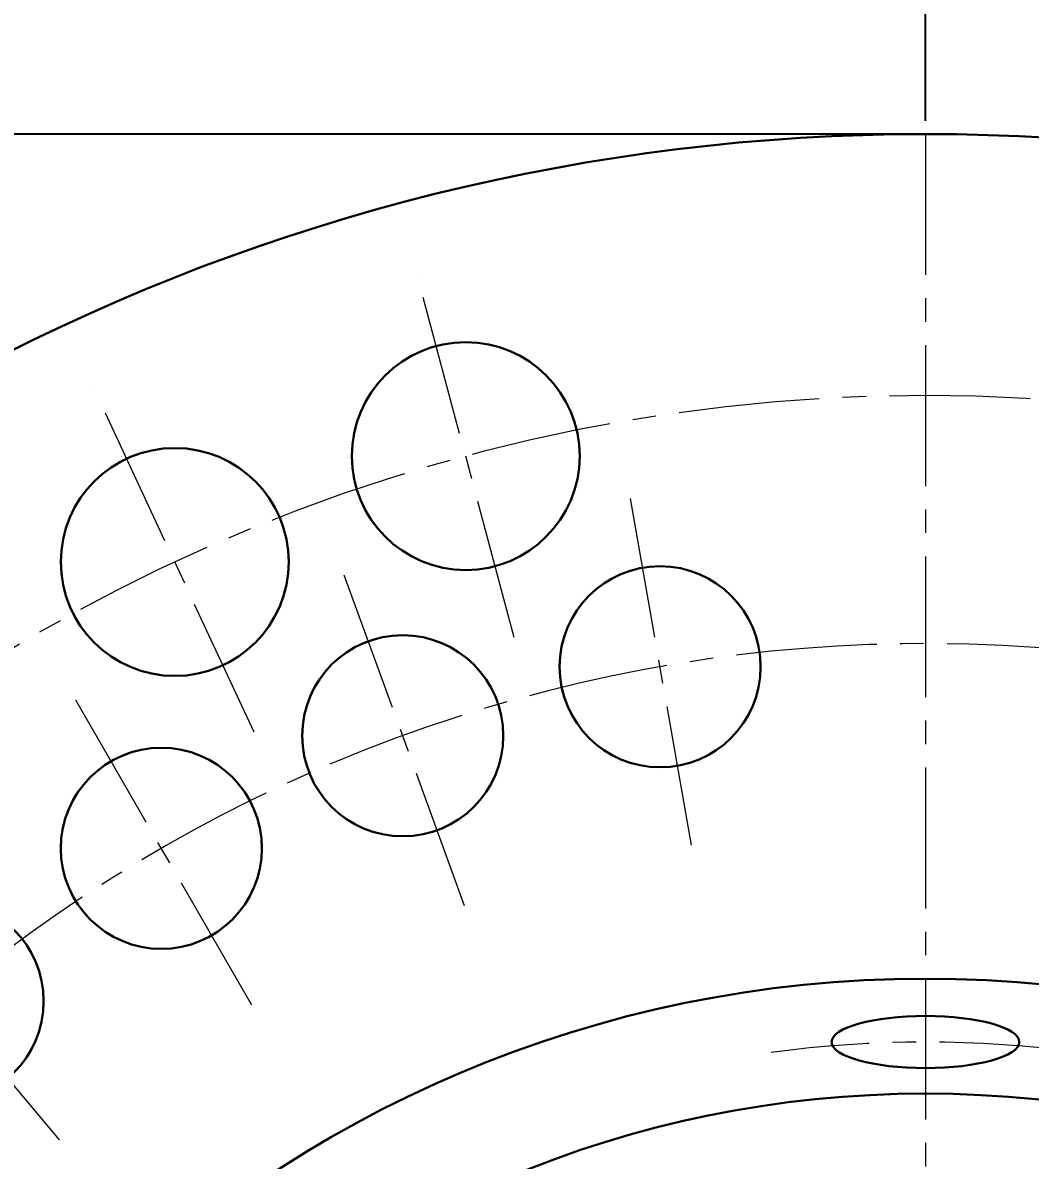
# Model space of a CAD drawing. Extents: x 407 to 892, y -26 to 445.
# Drawn here: x 517.82 to 555.4, y 221.34 to 263.77 of the extents above; entities that cross this region are included whole.
import ezdxf

# ---------------------------------------------------------------- set-up
doc = ezdxf.new("R2010")
doc.units = 0
doc.header["$LTSCALE"] = 7
doc.header["$MEASUREMENT"] = 0
doc.linetypes.add('CENTER2', pattern=[1.125, 0.75, -0.125, 0.125, -0.125])
doc.layers.get('0').update_dxf_attribs({"linetype": 'CONTINUOUS', "lineweight": 15})
doc.layers.add('1', color=1, linetype='CENTER2', lineweight=15)
doc.layers.add('3', color=3, linetype='CONTINUOUS', lineweight=30)
doc.styles.add('ITALICT', font='ITALICT.shx', dxfattribs={"width": 0.8, "height": 3})
doc.dimstyles.get("Standard").update_dxf_attribs({"dimtxt": 3, "dimasz": 3, "dimexe": 0.5, "dimexo": 0.5, "dimgap": 0.8, "dimtad": 1, "dimdsep": 46, "dimtxsty": 'ITALICT', "dimcen": 0.09, "dimazin": 2, "dimtfac": 1, "dimtmove": 0, "dimatfit": 3, "dimfxl": 1, "dimtolj": 1, "dimtzin": 0, "dimarcsym": 0})

# ---------------------------------------------------------------- blocks, each defined once
blk = doc.blocks.new('*D24')
at = {"color": 0, "lineweight": -2, "transparency": 16777216}
for p, q in [((550.991, 259.614), (435.38, 259.614)), ((435.88, 256.614), (435.88, 110.614)), ((550.991, 107.614), (435.38, 107.614))]:
    blk.add_line(p, q, dxfattribs=at)
at = {"color": 0, "transparency": 16777216}
for points in [[(435.38, 256.614), (436.38, 256.614), (435.88, 259.614)], [(435.38, 110.614), (436.38, 110.614), (435.88, 107.614)]]:
    blk.add_solid(points, dxfattribs=at)
at = {"color": 0, "transparency": 16777216, "insert": (433.58, 183.614), "char_height": 3, "attachment_point": 5, "rotation": 90, "style": 'ITALICT'}
blk.add_mtext('\\A1;152', dxfattribs=at)
blk = doc.blocks.new('*D25')
at = {"color": 0, "lineweight": -2, "transparency": 16777216}
for p, q in [((488.991, 227.354), (488.991, 268.854)), ((551.491, 260.114), (551.491, 268.854)), ((548.491, 268.354), (491.991, 268.354))]:
    blk.add_line(p, q, dxfattribs=at)
at = {"color": 0, "transparency": 16777216}
for points in [[(491.991, 268.854), (491.991, 267.854), (488.991, 268.354)], [(548.491, 268.854), (548.491, 267.854), (551.491, 268.354)]]:
    blk.add_solid(points, dxfattribs=at)
at = {"color": 0, "transparency": 16777216, "insert": (520.241, 270.654), "char_height": 3, "attachment_point": 5, "style": 'ITALICT'}
blk.add_mtext('\\A1;62.5', dxfattribs=at)
blk = doc.blocks.new('*D26')
at = {"color": 0, "lineweight": -2, "transparency": 16777216}
for p, q in [((551.491, 260.114), (551.491, 268.854)), ((613.991, 227.354), (613.991, 268.854)), ((554.491, 268.354), (610.991, 268.354))]:
    blk.add_line(p, q, dxfattribs=at)
at = {"color": 0, "transparency": 16777216}
for points in [[(554.491, 268.854), (554.491, 267.854), (551.491, 268.354)], [(610.991, 268.854), (610.991, 267.854), (613.991, 268.354)]]:
    blk.add_solid(points, dxfattribs=at)
at = {"color": 0, "transparency": 16777216, "insert": (582.741, 270.654), "char_height": 3, "attachment_point": 5, "style": 'ITALICT'}
blk.add_mtext('\\A1;62.5', dxfattribs=at)
blk = doc.blocks.new('*D34')
at = {"color": 0, "lineweight": -2, "transparency": 16777216}
for p, q in [((499.341, 235.763), (487.736, 247.368)), ((488.491, 183.614), (461.329, 183.614))]:
    blk.add_line(p, q, dxfattribs=at)
blk.add_arc((551.491, 183.614), 89.662, 136.91715, 178.08285, dxfattribs=at)
at = {"color": 0, "transparency": 16777216}
for points in [[(485.645, 245.205), (486.364, 244.51), (488.09, 247.014)], [(462.379, 186.605), (461.379, 186.621), (461.829, 183.614)]]:
    blk.add_solid(points, dxfattribs=at)
at = {"color": 0, "transparency": 16777216, "insert": (466.529, 218.806), "char_height": 3, "attachment_point": 5, "rotation": 67.5, "style": 'ITALICT'}
blk.add_mtext('\\A1;45°', dxfattribs=at)

msp = doc.modelspace()

# ---------------------------------------------------------------- linework, layer by layer
at = {"layer": '1'}
for p, q in [((551.491, 259.614), (551.491, 107.614)), ((536.156, 240.845), (532.532, 254.368)), ((526.45, 237.312), (520.534, 250.001)), ((542.765, 233.1), (540.42, 246.395)), ((534.304, 230.833), (529.687, 243.519)), ((526.366, 227.131), (519.616, 238.823)), ((519.19, 222.107), (510.513, 232.449))]:
    msp.add_line(p, q, dxfattribs=at)
for radius, start, end in [(66.25, 38.94329, 141.05671), (57, 12.6703, 166.5373), (42.14, 82.151, 97.849)]:
    msp.add_arc((551.491, 183.614), radius, start, end, dxfattribs=at)
at = {"layer": '3'}
for centre, radius in [((534.344, 247.606), 4.25), ((523.492, 243.656), 4.25), ((541.593, 239.748), 3.75), ((531.995, 237.176), 3.75), ((522.991, 232.977), 3.75), ((514.852, 227.278), 3.75), ((551.491, 183.614), 44.5), ((551.491, 183.614), 44.5), ((551.491, 183.614), 40.215)]:
    msp.add_circle(centre, radius, dxfattribs=at)
msp.add_arc((551.491, 183.614), 76, 34.67741, 145.32259, dxfattribs=at)
msp.add_ellipse((551.491, 225.753), major_axis=(3.5, 0), ratio=0.27762, dxfattribs=at)

# ---------------------------------------------------------------- dimensions: what is measured, and where the dimension line sits
for base, p2, picture, middle in [((488.991, 268.354), (488.991, 226.854), '*D25', (520.241, 270.654)), ((613.991, 268.354), (613.991, 226.854), '*D26', (582.741, 270.654))]:
    dim = msp.add_linear_dim(base=base, p1=(551.491, 259.614), p2=p2, dimstyle='Standard')
    dim.commit()
    dim.dimension.update_dxf_attribs({"geometry": picture, "text_midpoint": middle})
dim = msp.add_linear_dim(base=(435.88, 107.614), p1=(551.491, 259.614), p2=(551.491, 107.614), angle=270, dimstyle='Standard')
dim.commit()
dim.dimension.update_dxf_attribs({"geometry": '*D24', "text_midpoint": (435.88, 183.614), "dimtype": 161})
dim = msp.add_angular_dim_2l(base=(473.841, 228.445), line1=((509.594, 225.51), (499.695, 235.409)), line2=((488.991, 183.614), (613.991, 183.614)), dimstyle='Standard')
dim.commit()
dim.dimension.update_dxf_attribs({"geometry": '*D34', "text_midpoint": (466.529, 218.806)})

doc.saveas('drawing.dxf')
